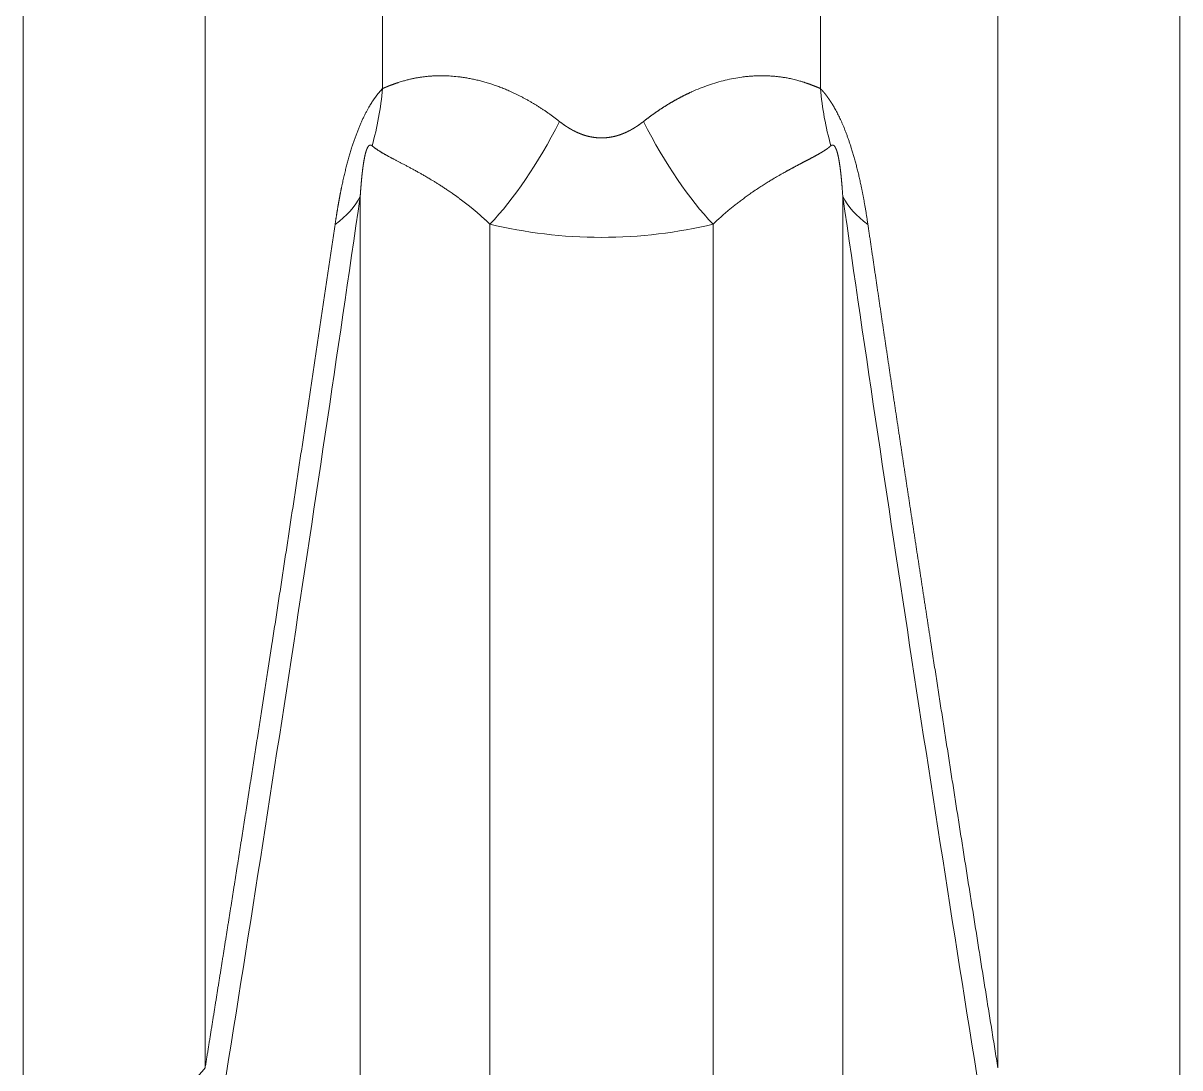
# Model space of a CAD drawing. Header units: millimetres. Extents: x 4664 to 8864, y -38 to 2932.
# Drawn here: x 7918.18 to 7925.77, y 2254.89 to 2261.76 of the extents above; entities that cross this region are included whole.
import ezdxf

# ---------------------------------------------------------------- set-up
doc = ezdxf.new("R2010")
doc.units = ezdxf.units.MM

msp = doc.modelspace()

# ---------------------------------------------------------------- linework, layer by layer
at = {"lineweight": 5}
for p, q in [((7920.536, 2261.3264), (7920.536, 2274.0569)), ((7923.409, 2261.3264), (7923.409, 2274.0569)), ((7918.1762, 2254.457), (7918.1762, 2271.1336)), ((7925.7689, 2271.1336), (7925.7689, 2254.457)), ((7919.3708, 2270.7219), (7919.3708, 2254.8945)), ((7924.5742, 2254.8945), (7924.5742, 2270.7219)), ((7920.3888, 2248.5495), (7920.3888, 2260.617)), ((7923.5563, 2260.617), (7923.5563, 2248.5495)), ((7921.2402, 2260.435), (7921.2402, 2246.9395)), ((7922.7049, 2246.9395), (7922.7049, 2260.435))]:
    msp.add_line(p, q, dxfattribs=at)
for centre, major_axis, ratio, start_param, end_param in [((7918.1467, 2261.9889), (-1.8791, 1.814), 0.821454, 3.556043, 3.725522), ((7925.7983, 2261.9889), (1.8791, 1.814), 0.821454, 2.557663, 2.727142), ((7921.2402, 2262.6969), (0.6066, 2.5404), 0.373196, 3.710767, 4.129231), ((7922.7049, 2262.6969), (-0.6066, 2.5404), 0.373196, 2.153954, 2.572418), ((7910.995, 2236.4157), (10.432, 52.5413), 0.095617, 5.077278, 5.209964), ((7917.8347, 2261.0899), (-2.5848, 0.3751), 0.347454, 2.797475, 3.029887), ((7926.1104, 2261.0899), (2.5848, 0.3751), 0.347454, 3.253298, 3.48571), ((7932.9501, 2236.4157), (-10.432, 52.5413), 0.095617, 1.073221, 1.205907), ((7918.1762, 2255.1909), (1.3059, 0), 0.561976, 4.712389, 5.867354)]:
    msp.add_ellipse(centre, major_axis=major_axis, ratio=ratio, start_param=start_param, end_param=end_param, dxfattribs=at)
for points, knots in [([(7920.536, 2261.3264), (7920.5367, 2261.3267), (7920.538, 2261.3272), (7920.5399, 2261.328), (7920.542, 2261.3289), (7920.544, 2261.3297), (7920.5462, 2261.3306), (7920.5483, 2261.3315), (7920.5505, 2261.3324), (7920.5528, 2261.3333), (7920.5551, 2261.3342), (7920.5574, 2261.3352), (7920.5598, 2261.3361), (7920.5622, 2261.3371), (7920.5647, 2261.3381), (7920.5672, 2261.3391), (7920.5698, 2261.3401), (7920.5724, 2261.3412), (7920.5751, 2261.3422), (7920.5778, 2261.3433), (7920.5806, 2261.3443), (7920.5834, 2261.3454), (7920.5863, 2261.3465), (7920.5893, 2261.3477), (7920.5923, 2261.3488), (7920.5953, 2261.3499), (7920.5984, 2261.3511), (7920.6016, 2261.3523), (7920.6048, 2261.3534), (7920.6081, 2261.3546), (7920.6114, 2261.3558), (7920.6148, 2261.357), (7920.6183, 2261.3582), (7920.6218, 2261.3595), (7920.6254, 2261.3607), (7920.629, 2261.362), (7920.6334, 2261.3635), (7920.6404, 2261.3658), (7920.6517, 2261.3695), (7920.6688, 2261.3747), (7920.6864, 2261.3797), (7920.7022, 2261.3838), (7920.7137, 2261.3866), (7920.7246, 2261.3891), (7920.7349, 2261.3914), (7920.7446, 2261.3934), (7920.7584, 2261.396), (7920.7766, 2261.3991), (7920.7997, 2261.4024), (7920.8228, 2261.4051), (7920.8461, 2261.4072), (7920.8693, 2261.4087), (7920.8924, 2261.4096), (7920.9155, 2261.4099), (7920.9385, 2261.4098), (7920.9613, 2261.409), (7920.9839, 2261.4078), (7921.0062, 2261.4061), (7921.0283, 2261.4039), (7921.0528, 2261.4008), (7921.08, 2261.3968), (7921.11, 2261.3914), (7921.14, 2261.3852), (7921.1701, 2261.3781), (7921.2001, 2261.3701), (7921.2302, 2261.3613), (7921.2602, 2261.3517), (7921.2901, 2261.3412), (7921.32, 2261.3299), (7921.3497, 2261.3177), (7921.3725, 2261.3078), (7921.3886, 2261.3004), (7921.3979, 2261.2961), (7921.4072, 2261.2917), (7921.4164, 2261.2872), (7921.4257, 2261.2826), (7921.435, 2261.278), (7921.4443, 2261.2733), (7921.4535, 2261.2684), (7921.4628, 2261.2635), (7921.472, 2261.2586), (7921.4812, 2261.2535), (7921.4904, 2261.2484), (7921.4996, 2261.2432), (7921.5088, 2261.2379), (7921.5179, 2261.2325), (7921.5271, 2261.227), (7921.5362, 2261.2215), (7921.5454, 2261.2159), (7921.5545, 2261.2102), (7921.5635, 2261.2045), (7921.5726, 2261.1986), (7921.5817, 2261.1927), (7921.5907, 2261.1867), (7921.5997, 2261.1807), (7921.6087, 2261.1745), (7921.6177, 2261.1683), (7921.6267, 2261.162), (7921.6356, 2261.1556), (7921.6445, 2261.1492), (7921.6534, 2261.1427), (7921.6623, 2261.1361), (7921.6711, 2261.1295), (7921.68, 2261.1227), (7921.6888, 2261.1159), (7921.6946, 2261.1113), (7921.6975, 2261.109)], [0, 0, 0, 0, 0.002923, 0.005885, 0.008885, 0.011923, 0.015, 0.018115, 0.021269, 0.024462, 0.027693, 0.030962, 0.03427, 0.037617, 0.041002, 0.044426, 0.047888, 0.051389, 0.054929, 0.058507, 0.062124, 0.065779, 0.069473, 0.073206, 0.076978, 0.080788, 0.084637, 0.088524, 0.09245, 0.096415, 0.100419, 0.104461, 0.108542, 0.112662, 0.11682, 0.121017, 0.125253, 0.131964, 0.144587, 0.163125, 0.187577, 0.199806, 0.211305, 0.222072, 0.232109, 0.241416, 0.249991, 0.271442, 0.29252, 0.313226, 0.333562, 0.353529, 0.373126, 0.392356, 0.41122, 0.429718, 0.447853, 0.465625, 0.483036, 0.500087, 0.523263, 0.54634, 0.569323, 0.592215, 0.61502, 0.637742, 0.660386, 0.682956, 0.705455, 0.727888, 0.750259, 0.757324, 0.764392, 0.771462, 0.778536, 0.785612, 0.792692, 0.799775, 0.806862, 0.813952, 0.821046, 0.828144, 0.835246, 0.842352, 0.849463, 0.856578, 0.863697, 0.870821, 0.87795, 0.885084, 0.892223, 0.899367, 0.906516, 0.913671, 0.920831, 0.927998, 0.93517, 0.942347, 0.949531, 0.956722, 0.963918, 0.971121, 0.978331, 0.985547, 0.99277, 1, 1, 1, 1]), ([(7922.2475, 2261.109), (7922.2491, 2261.1102), (7922.2522, 2261.1127), (7922.2568, 2261.1163), (7922.2615, 2261.1199), (7922.2661, 2261.1235), (7922.2708, 2261.1271), (7922.2755, 2261.1306), (7922.2802, 2261.1342), (7922.2849, 2261.1377), (7922.2896, 2261.1412), (7922.2943, 2261.1446), (7922.299, 2261.1481), (7922.3037, 2261.1515), (7922.3084, 2261.1549), (7922.3132, 2261.1583), (7922.3179, 2261.1616), (7922.3226, 2261.165), (7922.3274, 2261.1683), (7922.3321, 2261.1716), (7922.3369, 2261.1749), (7922.3416, 2261.1781), (7922.3464, 2261.1814), (7922.3512, 2261.1846), (7922.356, 2261.1878), (7922.3607, 2261.191), (7922.3655, 2261.1941), (7922.3703, 2261.1973), (7922.3751, 2261.2004), (7922.3799, 2261.2034), (7922.3847, 2261.2065), (7922.3896, 2261.2096), (7922.3944, 2261.2126), (7922.3992, 2261.2156), (7922.404, 2261.2186), (7922.4089, 2261.2215), (7922.4137, 2261.2245), (7922.4185, 2261.2274), (7922.4234, 2261.2303), (7922.4282, 2261.2331), (7922.4331, 2261.236), (7922.4379, 2261.2388), (7922.4428, 2261.2416), (7922.4477, 2261.2444), (7922.4525, 2261.2472), (7922.4574, 2261.2499), (7922.4623, 2261.2526), (7922.4671, 2261.2553), (7922.472, 2261.258), (7922.4769, 2261.2606), (7922.4818, 2261.2633), (7922.4867, 2261.2659), (7922.4916, 2261.2685), (7922.4965, 2261.271), (7922.5014, 2261.2736), (7922.5063, 2261.2761), (7922.5112, 2261.2786), (7922.5161, 2261.281), (7922.521, 2261.2835), (7922.5259, 2261.2859), (7922.5309, 2261.2883), (7922.5358, 2261.2907), (7922.5407, 2261.293), (7922.5456, 2261.2954), (7922.5505, 2261.2977), (7922.5555, 2261.3), (7922.5604, 2261.3022), (7922.5817, 2261.3119), (7922.6197, 2261.3281), (7922.6745, 2261.3485), (7922.7296, 2261.3661), (7922.7847, 2261.3809), (7922.8399, 2261.3927), (7922.8843, 2261.3999), (7922.9182, 2261.404), (7922.9422, 2261.4064), (7922.9665, 2261.4081), (7922.991, 2261.4093), (7923.0158, 2261.4099), (7923.0407, 2261.4099), (7923.0658, 2261.4092), (7923.091, 2261.4078), (7923.1161, 2261.4057), (7923.1412, 2261.403), (7923.1663, 2261.3995), (7923.1874, 2261.3959), (7923.2053, 2261.3924), (7923.2206, 2261.3891), (7923.2372, 2261.3852), (7923.2534, 2261.3811), (7923.2681, 2261.377), (7923.2802, 2261.3735), (7923.2902, 2261.3704), (7923.2983, 2261.3679), (7923.3046, 2261.3658), (7923.309, 2261.3643), (7923.3133, 2261.3629), (7923.3179, 2261.3613), (7923.3233, 2261.3595), (7923.3287, 2261.3576), (7923.3339, 2261.3557), (7923.3389, 2261.3539), (7923.3438, 2261.3521), (7923.3486, 2261.3504), (7923.3533, 2261.3486), (7923.3578, 2261.3469), (7923.3622, 2261.3452), (7923.3665, 2261.3436), (7923.3706, 2261.3419), (7923.3747, 2261.3404), (7923.3786, 2261.3388), (7923.3824, 2261.3373), (7923.3861, 2261.3358), (7923.3897, 2261.3343), (7923.3932, 2261.3329), (7923.3965, 2261.3316), (7923.3998, 2261.3302), (7923.403, 2261.3289), (7923.4061, 2261.3277), (7923.4081, 2261.3268), (7923.409, 2261.3264)], [0, 0, 0, 0, 0.003829, 0.007657, 0.011482, 0.015305, 0.019127, 0.022947, 0.026764, 0.03058, 0.034394, 0.038207, 0.042017, 0.045826, 0.049633, 0.053438, 0.057242, 0.061043, 0.064844, 0.068642, 0.072439, 0.076234, 0.080028, 0.08382, 0.08761, 0.091399, 0.095186, 0.098972, 0.102757, 0.106539, 0.110321, 0.114101, 0.117879, 0.121657, 0.125432, 0.129207, 0.13298, 0.136752, 0.140522, 0.144291, 0.148059, 0.151826, 0.155592, 0.159356, 0.163119, 0.166881, 0.170642, 0.174401, 0.17816, 0.181917, 0.185674, 0.189429, 0.193183, 0.196936, 0.200689, 0.20444, 0.20819, 0.21194, 0.215688, 0.219436, 0.223183, 0.226929, 0.230674, 0.234418, 0.238161, 0.241904, 0.245646, 0.249387, 0.290455, 0.331743, 0.373279, 0.415086, 0.457191, 0.499617, 0.518108, 0.53702, 0.556356, 0.576118, 0.596306, 0.616924, 0.637971, 0.65945, 0.681362, 0.703709, 0.72649, 0.749708, 0.762878, 0.777692, 0.794148, 0.812247, 0.827044, 0.83988, 0.850756, 0.859672, 0.866628, 0.871625, 0.874661, 0.8811, 0.887448, 0.893706, 0.899875, 0.905953, 0.911941, 0.91784, 0.923648, 0.929366, 0.934995, 0.940534, 0.945982, 0.951341, 0.956611, 0.96179, 0.96688, 0.97188, 0.976791, 0.981611, 0.986343, 0.990985, 0.995537, 1, 1, 1, 1]), ([(7920.2239, 2260.4338), (7920.2242, 2260.4358), (7920.2248, 2260.4398), (7920.2257, 2260.4459), (7920.2266, 2260.4519), (7920.2275, 2260.4578), (7920.2284, 2260.4638), (7920.2293, 2260.4697), (7920.2302, 2260.4756), (7920.2312, 2260.4815), (7920.2321, 2260.4874), (7920.233, 2260.4932), (7920.2339, 2260.499), (7920.2348, 2260.5048), (7920.2358, 2260.5105), (7920.2367, 2260.5163), (7920.2376, 2260.522), (7920.2386, 2260.5277), (7920.2395, 2260.5333), (7920.2405, 2260.5389), (7920.2414, 2260.5446), (7920.2424, 2260.5501), (7920.2433, 2260.5557), (7920.2443, 2260.5612), (7920.2452, 2260.5667), (7920.2462, 2260.5722), (7920.2472, 2260.5777), (7920.2481, 2260.5831), (7920.2491, 2260.5885), (7920.2501, 2260.5939), (7920.2511, 2260.5993), (7920.2521, 2260.6046), (7920.253, 2260.6099), (7920.254, 2260.6152), (7920.255, 2260.6204), (7920.256, 2260.6257), (7920.257, 2260.6309), (7920.258, 2260.6361), (7920.259, 2260.6412), (7920.26, 2260.6464), (7920.2611, 2260.6515), (7920.2621, 2260.6566), (7920.2631, 2260.6616), (7920.2641, 2260.6666), (7920.2651, 2260.6717), (7920.2662, 2260.6766), (7920.2672, 2260.6816), (7920.2703, 2260.6962), (7920.2755, 2260.7204), (7920.2831, 2260.7539), (7920.291, 2260.7868), (7920.2992, 2260.819), (7920.3077, 2260.8507), (7920.3164, 2260.8818), (7920.3254, 2260.9122), (7920.3329, 2260.9363), (7920.3387, 2260.9544), (7920.3427, 2260.9665), (7920.3468, 2260.9785), (7920.3509, 2260.9904), (7920.3551, 2261.0022), (7920.3593, 2261.0138), (7920.3636, 2261.0254), (7920.3679, 2261.0368), (7920.3723, 2261.0481), (7920.3767, 2261.0592), (7920.3812, 2261.0703), (7920.3873, 2261.085), (7920.3951, 2261.103), (7920.4046, 2261.124), (7920.4142, 2261.1442), (7920.424, 2261.1637), (7920.4339, 2261.1824), (7920.4415, 2261.1962), (7920.4469, 2261.2054), (7920.4499, 2261.2105), (7920.4529, 2261.2156), (7920.456, 2261.2206), (7920.459, 2261.2255), (7920.462, 2261.2304), (7920.4651, 2261.2352), (7920.4682, 2261.2399), (7920.4713, 2261.2446), (7920.4744, 2261.2493), (7920.4775, 2261.2539), (7920.4807, 2261.2584), (7920.4838, 2261.2629), (7920.487, 2261.2673), (7920.4902, 2261.2716), (7920.4933, 2261.2759), (7920.4965, 2261.2802), (7920.4998, 2261.2843), (7920.503, 2261.2885), (7920.5062, 2261.2925), (7920.5095, 2261.2965), (7920.5128, 2261.3005), (7920.516, 2261.3044), (7920.5193, 2261.3082), (7920.5226, 2261.312), (7920.526, 2261.3157), (7920.5293, 2261.3193), (7920.5327, 2261.3229), (7920.5349, 2261.3253), (7920.536, 2261.3264)], [0, 0, 0, 0, 0.006106, 0.012183, 0.018228, 0.024244, 0.030229, 0.036184, 0.042109, 0.048003, 0.053868, 0.059703, 0.065508, 0.071283, 0.077029, 0.082745, 0.088431, 0.094087, 0.099715, 0.105312, 0.110881, 0.11642, 0.12193, 0.127411, 0.132863, 0.138286, 0.143681, 0.149046, 0.154383, 0.159691, 0.164971, 0.170222, 0.175445, 0.18064, 0.185806, 0.190945, 0.196055, 0.201138, 0.206193, 0.21122, 0.21622, 0.221192, 0.226137, 0.231054, 0.235945, 0.240808, 0.245645, 0.250455, 0.283613, 0.316093, 0.347936, 0.379188, 0.409895, 0.44011, 0.469883, 0.499271, 0.511435, 0.523541, 0.535594, 0.547601, 0.559566, 0.571495, 0.583395, 0.595272, 0.607131, 0.618978, 0.630821, 0.642664, 0.666634, 0.690432, 0.714114, 0.737738, 0.761363, 0.785047, 0.79207, 0.79911, 0.806169, 0.813246, 0.820344, 0.827464, 0.834606, 0.841774, 0.848967, 0.856186, 0.863434, 0.870712, 0.878019, 0.885358, 0.892731, 0.900137, 0.907578, 0.915055, 0.92257, 0.930123, 0.937715, 0.945348, 0.953023, 0.96074, 0.968501, 0.976307, 0.984158, 0.992055, 1, 1, 1, 1]), ([(7923.409, 2261.3264), (7923.4096, 2261.3259), (7923.4106, 2261.3248), (7923.4122, 2261.3232), (7923.4137, 2261.3215), (7923.4153, 2261.3198), (7923.4168, 2261.3182), (7923.4184, 2261.3165), (7923.4199, 2261.3148), (7923.4214, 2261.313), (7923.423, 2261.3113), (7923.4245, 2261.3096), (7923.426, 2261.3078), (7923.4276, 2261.306), (7923.4291, 2261.3042), (7923.4306, 2261.3024), (7923.4321, 2261.3006), (7923.4337, 2261.2988), (7923.4352, 2261.297), (7923.4367, 2261.2951), (7923.4382, 2261.2933), (7923.4397, 2261.2914), (7923.4412, 2261.2895), (7923.4427, 2261.2876), (7923.4442, 2261.2857), (7923.4457, 2261.2838), (7923.4472, 2261.2818), (7923.4487, 2261.2799), (7923.4502, 2261.2779), (7923.4517, 2261.276), (7923.4531, 2261.274), (7923.4546, 2261.272), (7923.4561, 2261.27), (7923.4576, 2261.2679), (7923.4591, 2261.2659), (7923.4605, 2261.2638), (7923.462, 2261.2618), (7923.4635, 2261.2597), (7923.4649, 2261.2576), (7923.4664, 2261.2555), (7923.4678, 2261.2534), (7923.4693, 2261.2513), (7923.4707, 2261.2491), (7923.4722, 2261.247), (7923.4736, 2261.2448), (7923.4751, 2261.2426), (7923.4765, 2261.2404), (7923.4779, 2261.2382), (7923.4794, 2261.236), (7923.4808, 2261.2338), (7923.4822, 2261.2315), (7923.4837, 2261.2293), (7923.4851, 2261.227), (7923.4865, 2261.2247), (7923.4879, 2261.2224), (7923.4893, 2261.2201), (7923.4907, 2261.2178), (7923.4922, 2261.2155), (7923.4936, 2261.2131), (7923.4972, 2261.2071), (7923.5029, 2261.1972), (7923.5108, 2261.183), (7923.5186, 2261.1683), (7923.5263, 2261.1532), (7923.534, 2261.1377), (7923.5415, 2261.1216), (7923.549, 2261.1052), (7923.5567, 2261.0875), (7923.5645, 2261.0687), (7923.5726, 2261.0487), (7923.5804, 2261.0284), (7923.5881, 2261.0076), (7923.5956, 2260.9864), (7923.6029, 2260.9648), (7923.6092, 2260.9456), (7923.6144, 2260.929), (7923.6188, 2260.9149), (7923.623, 2260.9007), (7923.6272, 2260.8864), (7923.6314, 2260.8719), (7923.6355, 2260.8573), (7923.6395, 2260.8425), (7923.6435, 2260.8276), (7923.6474, 2260.8126), (7923.6513, 2260.7974), (7923.6551, 2260.782), (7923.6588, 2260.7666), (7923.6625, 2260.751), (7923.6662, 2260.7352), (7923.6697, 2260.7193), (7923.6732, 2260.7033), (7923.6763, 2260.6891), (7923.6788, 2260.6767), (7923.681, 2260.6662), (7923.6831, 2260.6556), (7923.6853, 2260.6449), (7923.6874, 2260.634), (7923.6895, 2260.6231), (7923.6916, 2260.6121), (7923.6937, 2260.6009), (7923.6957, 2260.5897), (7923.6977, 2260.5783), (7923.6998, 2260.5668), (7923.7018, 2260.5553), (7923.7038, 2260.5436), (7923.7058, 2260.5318), (7923.7077, 2260.5199), (7923.7097, 2260.5079), (7923.7116, 2260.4958), (7923.7136, 2260.4836), (7923.7155, 2260.4713), (7923.7174, 2260.4589), (7923.7193, 2260.4464), (7923.7205, 2260.438), (7923.7211, 2260.4338)], [0, 0, 0, 0, 0.003686, 0.007362, 0.011028, 0.014684, 0.018331, 0.021968, 0.025595, 0.029213, 0.032822, 0.036422, 0.040012, 0.043594, 0.047166, 0.05073, 0.054285, 0.057831, 0.061369, 0.064899, 0.06842, 0.071933, 0.075438, 0.078935, 0.082424, 0.085906, 0.089379, 0.092845, 0.096304, 0.099756, 0.1032, 0.106637, 0.110067, 0.113491, 0.116907, 0.120317, 0.12372, 0.127117, 0.130508, 0.133893, 0.137271, 0.140644, 0.144011, 0.147372, 0.150727, 0.154077, 0.157422, 0.160762, 0.164096, 0.167426, 0.17075, 0.17407, 0.177386, 0.180696, 0.184003, 0.187305, 0.190604, 0.193898, 0.197189, 0.200475, 0.21919, 0.237831, 0.256426, 0.275002, 0.293589, 0.312215, 0.330907, 0.349693, 0.370936, 0.392195, 0.413506, 0.434903, 0.456422, 0.478096, 0.49996, 0.513711, 0.527546, 0.541471, 0.555493, 0.569616, 0.583847, 0.598191, 0.612653, 0.627239, 0.641954, 0.656802, 0.671789, 0.68692, 0.702198, 0.717629, 0.733216, 0.748964, 0.759104, 0.769359, 0.779731, 0.790219, 0.800826, 0.811551, 0.822397, 0.833363, 0.844451, 0.855662, 0.866995, 0.878453, 0.890036, 0.901743, 0.913577, 0.925538, 0.937626, 0.949843, 0.962188, 0.974662, 0.987266, 1, 1, 1, 1]), ([(7921.6975, 2261.109), (7921.6984, 2261.1083), (7921.7003, 2261.1069), (7921.703, 2261.1048), (7921.7057, 2261.1027), (7921.7084, 2261.1006), (7921.7111, 2261.0986), (7921.7139, 2261.0965), (7921.7166, 2261.0945), (7921.7193, 2261.0926), (7921.7221, 2261.0906), (7921.7248, 2261.0886), (7921.7275, 2261.0867), (7921.7302, 2261.0848), (7921.733, 2261.0829), (7921.7357, 2261.0811), (7921.7384, 2261.0793), (7921.7412, 2261.0774), (7921.7439, 2261.0757), (7921.7466, 2261.0739), (7921.7494, 2261.0721), (7921.7521, 2261.0704), (7921.7549, 2261.0687), (7921.7576, 2261.067), (7921.7603, 2261.0653), (7921.7631, 2261.0637), (7921.7658, 2261.0621), (7921.7686, 2261.0605), (7921.7713, 2261.0589), (7921.774, 2261.0574), (7921.7768, 2261.0558), (7921.7795, 2261.0543), (7921.7823, 2261.0528), (7921.785, 2261.0513), (7921.7878, 2261.0499), (7921.7905, 2261.0485), (7921.7932, 2261.0471), (7921.796, 2261.0457), (7921.7987, 2261.0443), (7921.8015, 2261.043), (7921.8042, 2261.0416), (7921.807, 2261.0403), (7921.8097, 2261.0391), (7921.8125, 2261.0378), (7921.8152, 2261.0366), (7921.818, 2261.0354), (7921.8207, 2261.0342), (7921.8235, 2261.033), (7921.8262, 2261.0319), (7921.829, 2261.0307), (7921.8317, 2261.0296), (7921.8345, 2261.0285), (7921.8372, 2261.0275), (7921.84, 2261.0264), (7921.8428, 2261.0254), (7921.8455, 2261.0244), (7921.8483, 2261.0234), (7921.851, 2261.0225), (7921.8538, 2261.0215), (7921.8565, 2261.0206), (7921.8593, 2261.0197), (7921.862, 2261.0189), (7921.8648, 2261.018), (7921.8676, 2261.0172), (7921.8703, 2261.0164), (7921.8731, 2261.0156), (7921.8758, 2261.0148), (7921.8786, 2261.0141), (7921.8814, 2261.0134), (7921.8841, 2261.0127), (7921.8869, 2261.012), (7921.8896, 2261.0113), (7921.8924, 2261.0107), (7921.8952, 2261.0101), (7921.8979, 2261.0095), (7921.9007, 2261.0089), (7921.9034, 2261.0084), (7921.9062, 2261.0079), (7921.909, 2261.0074), (7921.9117, 2261.0069), (7921.9145, 2261.0064), (7921.9173, 2261.006), (7921.92, 2261.0056), (7921.9228, 2261.0052), (7921.9255, 2261.0048), (7921.9283, 2261.0044), (7921.9311, 2261.0041), (7921.9338, 2261.0038), (7921.9366, 2261.0035), (7921.9394, 2261.0032), (7921.9421, 2261.003), (7921.9449, 2261.0027), (7921.9476, 2261.0025), (7921.9504, 2261.0024), (7921.9532, 2261.0022), (7921.9559, 2261.0021), (7921.9587, 2261.0019), (7921.9615, 2261.0018), (7921.9642, 2261.0018), (7921.967, 2261.0017), (7921.9698, 2261.0017), (7921.9725, 2261.0017), (7921.9753, 2261.0017), (7921.9781, 2261.0017), (7921.9808, 2261.0018), (7921.9836, 2261.0018), (7921.9863, 2261.0019), (7921.9891, 2261.0021), (7921.9919, 2261.0022), (7921.9946, 2261.0024), (7921.9974, 2261.0025), (7922.0002, 2261.0027), (7922.0029, 2261.003), (7922.0057, 2261.0032), (7922.0085, 2261.0035), (7922.0112, 2261.0038), (7922.014, 2261.0041), (7922.0167, 2261.0044), (7922.0195, 2261.0048), (7922.0223, 2261.0052), (7922.025, 2261.0056), (7922.0278, 2261.006), (7922.0306, 2261.0064), (7922.0333, 2261.0069), (7922.0361, 2261.0074), (7922.0388, 2261.0079), (7922.0416, 2261.0084), (7922.0444, 2261.0089), (7922.0471, 2261.0095), (7922.0499, 2261.0101), (7922.0527, 2261.0107), (7922.0554, 2261.0113), (7922.0582, 2261.012), (7922.0609, 2261.0127), (7922.0637, 2261.0134), (7922.0665, 2261.0141), (7922.0692, 2261.0148), (7922.072, 2261.0156), (7922.0747, 2261.0164), (7922.0775, 2261.0172), (7922.0802, 2261.018), (7922.083, 2261.0189), (7922.0858, 2261.0197), (7922.0885, 2261.0206), (7922.0913, 2261.0215), (7922.094, 2261.0225), (7922.0968, 2261.0234), (7922.0995, 2261.0244), (7922.1023, 2261.0254), (7922.105, 2261.0264), (7922.1078, 2261.0275), (7922.1106, 2261.0285), (7922.1133, 2261.0296), (7922.1161, 2261.0307), (7922.1188, 2261.0319), (7922.1216, 2261.033), (7922.1243, 2261.0342), (7922.1271, 2261.0354), (7922.1298, 2261.0366), (7922.1326, 2261.0378), (7922.1353, 2261.0391), (7922.1381, 2261.0403), (7922.1408, 2261.0416), (7922.1436, 2261.043), (7922.1463, 2261.0443), (7922.1491, 2261.0457), (7922.1518, 2261.0471), (7922.1546, 2261.0485), (7922.1573, 2261.0499), (7922.16, 2261.0513), (7922.1628, 2261.0528), (7922.1655, 2261.0543), (7922.1683, 2261.0558), (7922.171, 2261.0574), (7922.1738, 2261.0589), (7922.1765, 2261.0605), (7922.1792, 2261.0621), (7922.182, 2261.0637), (7922.1847, 2261.0653), (7922.1875, 2261.067), (7922.1902, 2261.0687), (7922.1929, 2261.0704), (7922.1957, 2261.0721), (7922.1984, 2261.0739), (7922.2011, 2261.0757), (7922.2039, 2261.0774), (7922.2066, 2261.0793), (7922.2093, 2261.0811), (7922.2121, 2261.0829), (7922.2148, 2261.0848), (7922.2175, 2261.0867), (7922.2203, 2261.0886), (7922.223, 2261.0906), (7922.2257, 2261.0926), (7922.2284, 2261.0945), (7922.2312, 2261.0965), (7922.2339, 2261.0986), (7922.2366, 2261.1006), (7922.2393, 2261.1027), (7922.2421, 2261.1048), (7922.2448, 2261.1069), (7922.2466, 2261.1083), (7922.2475, 2261.109)], [0, 0, 0, 0, 0.006346, 0.012656, 0.018931, 0.025171, 0.031376, 0.037546, 0.043682, 0.049784, 0.055851, 0.061885, 0.067884, 0.07385, 0.079783, 0.085682, 0.091549, 0.097382, 0.103183, 0.108951, 0.114688, 0.120392, 0.126065, 0.131705, 0.137315, 0.142894, 0.148441, 0.153958, 0.159445, 0.164901, 0.170328, 0.175724, 0.181092, 0.18643, 0.19174, 0.197021, 0.202273, 0.207498, 0.212694, 0.217864, 0.223006, 0.228121, 0.233209, 0.238272, 0.243308, 0.248319, 0.253304, 0.258264, 0.2632, 0.268111, 0.272999, 0.277863, 0.282703, 0.28752, 0.292315, 0.297088, 0.301839, 0.306568, 0.311276, 0.315964, 0.320631, 0.325279, 0.329906, 0.334515, 0.339105, 0.343677, 0.348231, 0.352768, 0.357287, 0.36179, 0.366277, 0.370749, 0.375205, 0.379646, 0.384073, 0.388486, 0.392886, 0.397273, 0.401648, 0.406011, 0.410362, 0.414703, 0.419033, 0.423353, 0.427663, 0.431965, 0.436258, 0.440543, 0.444821, 0.449093, 0.453357, 0.457616, 0.46187, 0.466119, 0.470363, 0.474604, 0.478841, 0.483076, 0.487309, 0.49154, 0.49577, 0.5, 0.50423, 0.50846, 0.512691, 0.516924, 0.521159, 0.525396, 0.529637, 0.533881, 0.53813, 0.542384, 0.546643, 0.550907, 0.555179, 0.559457, 0.563742, 0.568035, 0.572337, 0.576647, 0.580967, 0.585297, 0.589638, 0.593989, 0.598352, 0.602727, 0.607114, 0.611514, 0.615927, 0.620354, 0.624795, 0.629251, 0.633723, 0.63821, 0.642713, 0.647232, 0.651769, 0.656323, 0.660895, 0.665485, 0.670094, 0.674721, 0.679369, 0.684036, 0.688724, 0.693432, 0.698161, 0.702912, 0.707685, 0.71248, 0.717297, 0.722137, 0.727001, 0.731889, 0.7368, 0.741736, 0.746696, 0.751681, 0.756692, 0.761728, 0.766791, 0.771879, 0.776994, 0.782136, 0.787306, 0.792502, 0.797727, 0.802979, 0.80826, 0.81357, 0.818908, 0.824276, 0.829672, 0.835099, 0.840555, 0.846042, 0.851559, 0.857106, 0.862685, 0.868295, 0.873935, 0.879608, 0.885312, 0.891049, 0.896817, 0.902618, 0.908451, 0.914318, 0.920217, 0.92615, 0.932116, 0.938115, 0.944149, 0.950216, 0.956318, 0.962454, 0.968624, 0.974829, 0.981069, 0.987344, 0.993654, 1, 1, 1, 1]), ([(7920.4668, 2260.95), (7920.4666, 2260.9502), (7920.4662, 2260.9505), (7920.4656, 2260.951), (7920.465, 2260.9515), (7920.4645, 2260.9519), (7920.4639, 2260.9523), (7920.4633, 2260.9527), (7920.4627, 2260.953), (7920.4621, 2260.9534), (7920.4615, 2260.9536), (7920.461, 2260.9539), (7920.4604, 2260.9542), (7920.4598, 2260.9544), (7920.4592, 2260.9545), (7920.4587, 2260.9547), (7920.4581, 2260.9548), (7920.4575, 2260.9549), (7920.4569, 2260.955), (7920.4564, 2260.9551), (7920.4558, 2260.9551), (7920.4553, 2260.9551), (7920.4547, 2260.955), (7920.4541, 2260.955), (7920.4536, 2260.9549), (7920.453, 2260.9548), (7920.4525, 2260.9546), (7920.4519, 2260.9544), (7920.4514, 2260.9542), (7920.4508, 2260.954), (7920.4503, 2260.9538), (7920.4497, 2260.9535), (7920.4492, 2260.9532), (7920.4486, 2260.9528), (7920.4481, 2260.9525), (7920.4475, 2260.9521), (7920.447, 2260.9517), (7920.4465, 2260.9512), (7920.4459, 2260.9508), (7920.4454, 2260.9503), (7920.4449, 2260.9497), (7920.4443, 2260.9492), (7920.4438, 2260.9486), (7920.4433, 2260.948), (7920.4428, 2260.9474), (7920.4422, 2260.9467), (7920.4417, 2260.946), (7920.4412, 2260.9453), (7920.4407, 2260.9446), (7920.4402, 2260.9438), (7920.4397, 2260.943), (7920.4392, 2260.9422), (7920.4386, 2260.9413), (7920.4381, 2260.9404), (7920.4376, 2260.9395), (7920.4371, 2260.9386), (7920.4366, 2260.9376), (7920.4361, 2260.9366), (7920.4356, 2260.9356), (7920.4351, 2260.9346), (7920.4346, 2260.9335), (7920.4341, 2260.9324), (7920.4336, 2260.9313), (7920.4331, 2260.9301), (7920.4326, 2260.929), (7920.4322, 2260.9278), (7920.4317, 2260.9265), (7920.4312, 2260.9253), (7920.4307, 2260.924), (7920.4302, 2260.9227), (7920.4297, 2260.9213), (7920.4293, 2260.9199), (7920.4288, 2260.9185), (7920.4283, 2260.9171), (7920.4279, 2260.9157), (7920.4274, 2260.9142), (7920.4269, 2260.9127), (7920.4264, 2260.9112), (7920.426, 2260.9096), (7920.4255, 2260.908), (7920.4251, 2260.9064), (7920.4246, 2260.9048), (7920.4241, 2260.9031), (7920.4237, 2260.9014), (7920.4232, 2260.8997), (7920.4228, 2260.8979), (7920.4223, 2260.8961), (7920.4219, 2260.8943), (7920.4214, 2260.8925), (7920.421, 2260.8907), (7920.4205, 2260.8888), (7920.4201, 2260.8869), (7920.4197, 2260.8849), (7920.4192, 2260.883), (7920.4188, 2260.881), (7920.4184, 2260.8789), (7920.4179, 2260.8769), (7920.4175, 2260.8748), (7920.4171, 2260.8727), (7920.4166, 2260.8706), (7920.4162, 2260.8684), (7920.4158, 2260.8663), (7920.4154, 2260.864), (7920.415, 2260.8618), (7920.4145, 2260.8595), (7920.4141, 2260.8573), (7920.4137, 2260.8549), (7920.4133, 2260.8526), (7920.4129, 2260.8502), (7920.4125, 2260.8478), (7920.4121, 2260.8454), (7920.4117, 2260.8429), (7920.4113, 2260.8405), (7920.4109, 2260.8379), (7920.4105, 2260.8354), (7920.4101, 2260.8329), (7920.4097, 2260.8303), (7920.4093, 2260.8276), (7920.4089, 2260.825), (7920.4085, 2260.8223), (7920.4081, 2260.8196), (7920.4077, 2260.8169), (7920.4073, 2260.8142), (7920.4069, 2260.8114), (7920.4066, 2260.8086), (7920.4062, 2260.8057), (7920.4058, 2260.8029), (7920.4054, 2260.8), (7920.4051, 2260.7971), (7920.4047, 2260.7941), (7920.4043, 2260.7912), (7920.404, 2260.7882), (7920.4036, 2260.7852), (7920.4032, 2260.7821), (7920.4029, 2260.779), (7920.4025, 2260.7759), (7920.4021, 2260.7728), (7920.4018, 2260.7696), (7920.4014, 2260.7665), (7920.4011, 2260.7633), (7920.4007, 2260.76), (7920.4004, 2260.7568), (7920.4, 2260.7535), (7920.3997, 2260.7501), (7920.3993, 2260.7468), (7920.399, 2260.7434), (7920.3987, 2260.74), (7920.3983, 2260.7366), (7920.398, 2260.7331), (7920.3976, 2260.7297), (7920.3973, 2260.7262), (7920.397, 2260.7226), (7920.3967, 2260.7191), (7920.3963, 2260.7155), (7920.396, 2260.7119), (7920.3957, 2260.7082), (7920.3954, 2260.7045), (7920.395, 2260.7008), (7920.3947, 2260.6971), (7920.3944, 2260.6934), (7920.3941, 2260.6896), (7920.3938, 2260.6858), (7920.3935, 2260.682), (7920.3932, 2260.6781), (7920.3929, 2260.6742), (7920.3926, 2260.6703), (7920.3923, 2260.6664), (7920.392, 2260.6624), (7920.3917, 2260.6584), (7920.3914, 2260.6544), (7920.3911, 2260.6503), (7920.3908, 2260.6463), (7920.3905, 2260.6422), (7920.3902, 2260.638), (7920.3899, 2260.6339), (7920.3896, 2260.6297), (7920.3894, 2260.6255), (7920.3891, 2260.6212), (7920.3889, 2260.6184), (7920.3888, 2260.617)], [0, 0, 0, 0, 0.006052, 0.012014, 0.017888, 0.023673, 0.02937, 0.034978, 0.040499, 0.045932, 0.051278, 0.056537, 0.06171, 0.066797, 0.071799, 0.076715, 0.081547, 0.086294, 0.090958, 0.095539, 0.100037, 0.104453, 0.108788, 0.113043, 0.117217, 0.121312, 0.125329, 0.129268, 0.133131, 0.136918, 0.140631, 0.14427, 0.147836, 0.151331, 0.154757, 0.158114, 0.161403, 0.164627, 0.167788, 0.170886, 0.173923, 0.176903, 0.179826, 0.182695, 0.185512, 0.18828, 0.191001, 0.193678, 0.196314, 0.198912, 0.201475, 0.204007, 0.20651, 0.208988, 0.211445, 0.213884, 0.21631, 0.218726, 0.221136, 0.223544, 0.225954, 0.228369, 0.230795, 0.233233, 0.23569, 0.238167, 0.240669, 0.243199, 0.245761, 0.248358, 0.250992, 0.253668, 0.256387, 0.259153, 0.261969, 0.264836, 0.267757, 0.270734, 0.273769, 0.276865, 0.280023, 0.283245, 0.286532, 0.289886, 0.293309, 0.296801, 0.300365, 0.304001, 0.307711, 0.311495, 0.315355, 0.319291, 0.323305, 0.327398, 0.331569, 0.33582, 0.340152, 0.344565, 0.34906, 0.353638, 0.358299, 0.363043, 0.367871, 0.372785, 0.377783, 0.382867, 0.388036, 0.393292, 0.398635, 0.404065, 0.409583, 0.415188, 0.420881, 0.426663, 0.432533, 0.438492, 0.444541, 0.450678, 0.456906, 0.463224, 0.469631, 0.476129, 0.482718, 0.489397, 0.496167, 0.503028, 0.509981, 0.517025, 0.52416, 0.531387, 0.538707, 0.546118, 0.553621, 0.561217, 0.568905, 0.576685, 0.584558, 0.592524, 0.600583, 0.608735, 0.61698, 0.625318, 0.633749, 0.642274, 0.650892, 0.659604, 0.668409, 0.677308, 0.686301, 0.695388, 0.704568, 0.713843, 0.723212, 0.732674, 0.742231, 0.751883, 0.761628, 0.771468, 0.781403, 0.791432, 0.801555, 0.811773, 0.822086, 0.832493, 0.842995, 0.853592, 0.864284, 0.875071, 0.885953, 0.896929, 0.908001, 0.919168, 0.93043, 0.941787, 0.953239, 0.964786, 0.976429, 0.988167, 1, 1, 1, 1]), ([(7923.5563, 2260.617), (7923.5561, 2260.6191), (7923.5558, 2260.6233), (7923.5554, 2260.6296), (7923.555, 2260.6358), (7923.5546, 2260.6419), (7923.5541, 2260.648), (7923.5537, 2260.6541), (7923.5533, 2260.66), (7923.5528, 2260.6659), (7923.5524, 2260.6718), (7923.5519, 2260.6776), (7923.5515, 2260.6833), (7923.551, 2260.689), (7923.5505, 2260.6946), (7923.5501, 2260.7002), (7923.5496, 2260.7057), (7923.5491, 2260.7111), (7923.5486, 2260.7165), (7923.5481, 2260.7218), (7923.5476, 2260.7271), (7923.5472, 2260.7322), (7923.5467, 2260.7374), (7923.5461, 2260.7425), (7923.5456, 2260.7475), (7923.5451, 2260.7524), (7923.5446, 2260.7573), (7923.5441, 2260.7622), (7923.5436, 2260.767), (7923.543, 2260.7717), (7923.5425, 2260.7763), (7923.542, 2260.7809), (7923.5414, 2260.7855), (7923.5409, 2260.79), (7923.5403, 2260.7944), (7923.5398, 2260.7987), (7923.5392, 2260.803), (7923.5387, 2260.8073), (7923.5381, 2260.8115), (7923.5375, 2260.8156), (7923.5369, 2260.8196), (7923.5364, 2260.8236), (7923.5358, 2260.8276), (7923.5352, 2260.8315), (7923.5346, 2260.8353), (7923.534, 2260.8391), (7923.5334, 2260.8428), (7923.5328, 2260.8464), (7923.5322, 2260.85), (7923.5316, 2260.8535), (7923.531, 2260.857), (7923.5304, 2260.8604), (7923.5297, 2260.8637), (7923.5291, 2260.867), (7923.5285, 2260.8702), (7923.5278, 2260.8734), (7923.5272, 2260.8765), (7923.5266, 2260.8795), (7923.5259, 2260.8825), (7923.5253, 2260.8854), (7923.5246, 2260.8883), (7923.524, 2260.8911), (7923.5233, 2260.8938), (7923.5226, 2260.8965), (7923.522, 2260.8991), (7923.5213, 2260.9017), (7923.5206, 2260.9042), (7923.5199, 2260.9067), (7923.5192, 2260.909), (7923.5185, 2260.9114), (7923.5178, 2260.9136), (7923.5171, 2260.9158), (7923.5164, 2260.918), (7923.5157, 2260.9201), (7923.515, 2260.9221), (7923.5143, 2260.9241), (7923.5136, 2260.926), (7923.5129, 2260.9278), (7923.5121, 2260.9296), (7923.5114, 2260.9313), (7923.5107, 2260.933), (7923.5099, 2260.9346), (7923.5092, 2260.9361), (7923.5084, 2260.9376), (7923.5077, 2260.939), (7923.5069, 2260.9404), (7923.5062, 2260.9417), (7923.5054, 2260.9429), (7923.5047, 2260.9441), (7923.5039, 2260.9452), (7923.5031, 2260.9463), (7923.5023, 2260.9473), (7923.5016, 2260.9482), (7923.5008, 2260.9491), (7923.5, 2260.9499), (7923.4992, 2260.9507), (7923.4984, 2260.9514), (7923.4976, 2260.952), (7923.4968, 2260.9526), (7923.496, 2260.9531), (7923.4952, 2260.9536), (7923.4944, 2260.954), (7923.4936, 2260.9543), (7923.4927, 2260.9546), (7923.4919, 2260.9548), (7923.4911, 2260.955), (7923.4903, 2260.955), (7923.4894, 2260.9551), (7923.4886, 2260.9551), (7923.4877, 2260.955), (7923.4869, 2260.9548), (7923.486, 2260.9546), (7923.4852, 2260.9543), (7923.4843, 2260.954), (7923.4835, 2260.9536), (7923.4826, 2260.9532), (7923.4817, 2260.9527), (7923.4809, 2260.9521), (7923.48, 2260.9515), (7923.4791, 2260.9508), (7923.4785, 2260.9503), (7923.4782, 2260.95)], [0, 0, 0, 0, 0.017566, 0.034922, 0.052067, 0.069001, 0.085724, 0.102238, 0.118541, 0.134634, 0.150517, 0.16619, 0.181653, 0.196907, 0.211952, 0.226788, 0.241414, 0.255832, 0.270041, 0.284042, 0.297835, 0.31142, 0.324797, 0.337967, 0.350929, 0.363685, 0.376234, 0.388577, 0.400713, 0.412644, 0.42437, 0.435891, 0.447207, 0.458319, 0.469228, 0.479933, 0.490435, 0.500735, 0.510834, 0.520731, 0.530428, 0.539925, 0.549222, 0.558322, 0.567223, 0.575928, 0.584437, 0.592751, 0.600872, 0.608799, 0.616535, 0.624081, 0.631437, 0.638606, 0.64559, 0.652389, 0.659007, 0.665444, 0.671703, 0.677787, 0.683698, 0.689439, 0.695014, 0.700425, 0.705677, 0.710773, 0.715718, 0.720517, 0.725176, 0.7297, 0.734095, 0.73837, 0.74253, 0.746586, 0.750544, 0.754416, 0.758212, 0.761941, 0.765616, 0.769249, 0.772853, 0.776438, 0.78002, 0.783611, 0.787222, 0.790869, 0.794561, 0.798312, 0.802132, 0.806033, 0.810023, 0.814114, 0.818312, 0.822627, 0.827066, 0.831635, 0.836341, 0.841189, 0.846186, 0.851335, 0.85664, 0.862107, 0.867738, 0.873537, 0.879507, 0.88565, 0.89197, 0.898469, 0.905148, 0.91201, 0.919057, 0.92629, 0.933711, 0.941322, 0.949123, 0.957116, 0.965302, 0.973683, 0.982259, 0.991031, 1, 1, 1, 1]), ([(7921.2402, 2260.435), (7921.2388, 2260.4363), (7921.2361, 2260.4389), (7921.232, 2260.4427), (7921.2278, 2260.4467), (7921.2236, 2260.4506), (7921.2193, 2260.4546), (7921.215, 2260.4586), (7921.2106, 2260.4627), (7921.2062, 2260.4667), (7921.2017, 2260.4708), (7921.1971, 2260.4749), (7921.1925, 2260.4791), (7921.1878, 2260.4833), (7921.1831, 2260.4875), (7921.1783, 2260.4917), (7921.1735, 2260.4959), (7921.1686, 2260.5002), (7921.1636, 2260.5045), (7921.1586, 2260.5088), (7921.1536, 2260.5131), (7921.1484, 2260.5175), (7921.1433, 2260.5219), (7921.138, 2260.5262), (7921.1328, 2260.5306), (7921.1274, 2260.5351), (7921.1221, 2260.5395), (7921.1166, 2260.5439), (7921.1111, 2260.5484), (7921.1056, 2260.5529), (7921.1, 2260.5573), (7921.0944, 2260.5618), (7921.0887, 2260.5663), (7921.0829, 2260.5708), (7921.0772, 2260.5753), (7921.0713, 2260.5799), (7921.0654, 2260.5844), (7921.0595, 2260.5889), (7921.0535, 2260.5935), (7921.0475, 2260.598), (7921.0414, 2260.6025), (7921.0353, 2260.6071), (7921.0291, 2260.6116), (7921.0229, 2260.6161), (7921.0167, 2260.6207), (7921.0104, 2260.6252), (7921.004, 2260.6297), (7920.9916, 2260.6385), (7920.9736, 2260.651), (7920.9506, 2260.6666), (7920.9289, 2260.6809), (7920.9086, 2260.694), (7920.8896, 2260.706), (7920.8719, 2260.717), (7920.8554, 2260.727), (7920.8402, 2260.7361), (7920.8262, 2260.7443), (7920.8133, 2260.7517), (7920.8017, 2260.7584), (7920.7911, 2260.7643), (7920.7817, 2260.7696), (7920.7721, 2260.775), (7920.7619, 2260.7806), (7920.751, 2260.7867), (7920.7403, 2260.7925), (7920.7298, 2260.7982), (7920.7196, 2260.8037), (7920.7096, 2260.8091), (7920.6998, 2260.8143), (7920.6902, 2260.8194), (7920.6809, 2260.8243), (7920.6718, 2260.8291), (7920.6629, 2260.8338), (7920.6542, 2260.8383), (7920.6457, 2260.8428), (7920.6375, 2260.8471), (7920.6294, 2260.8513), (7920.6216, 2260.8555), (7920.6139, 2260.8595), (7920.6065, 2260.8634), (7920.5992, 2260.8672), (7920.5922, 2260.871), (7920.5853, 2260.8747), (7920.5786, 2260.8783), (7920.5721, 2260.8818), (7920.5658, 2260.8852), (7920.5597, 2260.8886), (7920.5537, 2260.892), (7920.5479, 2260.8952), (7920.5423, 2260.8984), (7920.5369, 2260.9016), (7920.5316, 2260.9047), (7920.5265, 2260.9078), (7920.5215, 2260.9108), (7920.5167, 2260.9138), (7920.5121, 2260.9167), (7920.5075, 2260.9196), (7920.5032, 2260.9225), (7920.499, 2260.9254), (7920.4949, 2260.9282), (7920.4909, 2260.931), (7920.4871, 2260.9338), (7920.4834, 2260.9365), (7920.4799, 2260.9392), (7920.4764, 2260.942), (7920.4731, 2260.9447), (7920.4699, 2260.9473), (7920.4678, 2260.9491), (7920.4668, 2260.95)], [0, 0, 0, 0, 0.004199, 0.008453, 0.012763, 0.017127, 0.021547, 0.026022, 0.030552, 0.035137, 0.039778, 0.044473, 0.049224, 0.05403, 0.058891, 0.063807, 0.068779, 0.073806, 0.078888, 0.084025, 0.089217, 0.094465, 0.099767, 0.105125, 0.110538, 0.116006, 0.12153, 0.127108, 0.132742, 0.138431, 0.144175, 0.149975, 0.15583, 0.161739, 0.167704, 0.173725, 0.1798, 0.185931, 0.192116, 0.198357, 0.204653, 0.211005, 0.217411, 0.223873, 0.23039, 0.236962, 0.24359, 0.250272, 0.275938, 0.300401, 0.323659, 0.345713, 0.366564, 0.386211, 0.404655, 0.421894, 0.43793, 0.452762, 0.46639, 0.478815, 0.490035, 0.500052, 0.513641, 0.527108, 0.540455, 0.553679, 0.566783, 0.579765, 0.592627, 0.605367, 0.617986, 0.630483, 0.64286, 0.655116, 0.66725, 0.679264, 0.691156, 0.702928, 0.714578, 0.726108, 0.737517, 0.748805, 0.759972, 0.771018, 0.781944, 0.792749, 0.803433, 0.813997, 0.824439, 0.834762, 0.844964, 0.855045, 0.865006, 0.874846, 0.884566, 0.894166, 0.903645, 0.913005, 0.922244, 0.931363, 0.940362, 0.949241, 0.958, 0.96664, 0.975159, 0.983559, 0.991839, 1, 1, 1, 1]), ([(7923.4782, 2260.95), (7923.4777, 2260.9496), (7923.4766, 2260.9486), (7923.4749, 2260.9471), (7923.4732, 2260.9457), (7923.4714, 2260.9442), (7923.4696, 2260.9428), (7923.4678, 2260.9413), (7923.4659, 2260.9398), (7923.464, 2260.9384), (7923.4621, 2260.9369), (7923.4601, 2260.9354), (7923.4581, 2260.9339), (7923.4561, 2260.9324), (7923.454, 2260.9309), (7923.4519, 2260.9294), (7923.4497, 2260.9279), (7923.4475, 2260.9263), (7923.4453, 2260.9248), (7923.443, 2260.9233), (7923.4407, 2260.9217), (7923.4383, 2260.9202), (7923.4359, 2260.9186), (7923.4334, 2260.917), (7923.4309, 2260.9154), (7923.4284, 2260.9138), (7923.4258, 2260.9122), (7923.4232, 2260.9106), (7923.4205, 2260.909), (7923.4178, 2260.9073), (7923.415, 2260.9057), (7923.4122, 2260.904), (7923.4094, 2260.9023), (7923.4064, 2260.9006), (7923.4035, 2260.8989), (7923.4005, 2260.8972), (7923.3974, 2260.8954), (7923.3943, 2260.8937), (7923.3912, 2260.8919), (7923.388, 2260.8901), (7923.3847, 2260.8883), (7923.3814, 2260.8865), (7923.3781, 2260.8846), (7923.3746, 2260.8827), (7923.3712, 2260.8808), (7923.3677, 2260.8789), (7923.3641, 2260.877), (7923.3605, 2260.8751), (7923.3568, 2260.8731), (7923.353, 2260.8711), (7923.3493, 2260.8691), (7923.3454, 2260.867), (7923.3415, 2260.8649), (7923.3375, 2260.8629), (7923.3335, 2260.8607), (7923.3294, 2260.8586), (7923.3253, 2260.8564), (7923.3211, 2260.8542), (7923.3168, 2260.852), (7923.3125, 2260.8497), (7923.3081, 2260.8474), (7923.3037, 2260.8451), (7923.2992, 2260.8427), (7923.2946, 2260.8403), (7923.29, 2260.8379), (7923.2853, 2260.8355), (7923.2806, 2260.833), (7923.2758, 2260.8304), (7923.2709, 2260.8279), (7923.266, 2260.8253), (7923.261, 2260.8226), (7923.2559, 2260.8199), (7923.2507, 2260.8172), (7923.2455, 2260.8145), (7923.2403, 2260.8116), (7923.235, 2260.8088), (7923.2296, 2260.8059), (7923.2241, 2260.803), (7923.2186, 2260.8), (7923.213, 2260.797), (7923.2073, 2260.7939), (7923.2016, 2260.7908), (7923.1958, 2260.7876), (7923.1899, 2260.7844), (7923.184, 2260.7811), (7923.178, 2260.7778), (7923.17, 2260.7733), (7923.1593, 2260.7674), (7923.1452, 2260.7594), (7923.1289, 2260.7501), (7923.1103, 2260.7393), (7923.0893, 2260.7268), (7923.0659, 2260.7125), (7923.04, 2260.6963), (7923.0115, 2260.6779), (7922.9804, 2260.6572), (7922.9545, 2260.6392), (7922.9347, 2260.6252), (7922.9222, 2260.6162), (7922.9098, 2260.6071), (7922.8976, 2260.598), (7922.8856, 2260.589), (7922.8738, 2260.5799), (7922.8621, 2260.5709), (7922.8507, 2260.5619), (7922.8395, 2260.5529), (7922.8285, 2260.544), (7922.8177, 2260.5351), (7922.807, 2260.5263), (7922.7967, 2260.5175), (7922.7865, 2260.5089), (7922.7765, 2260.5003), (7922.7668, 2260.4918), (7922.7573, 2260.4833), (7922.748, 2260.475), (7922.7389, 2260.4668), (7922.7301, 2260.4587), (7922.7215, 2260.4507), (7922.7131, 2260.4428), (7922.7076, 2260.4376), (7922.7049, 2260.435)], [0, 0, 0, 0, 0.004401, 0.008838, 0.013309, 0.017816, 0.022358, 0.026934, 0.031546, 0.036193, 0.040875, 0.045592, 0.050344, 0.055131, 0.059954, 0.064812, 0.069704, 0.074632, 0.079596, 0.084594, 0.089628, 0.094696, 0.099801, 0.10494, 0.110114, 0.115324, 0.120569, 0.125849, 0.131165, 0.136516, 0.141902, 0.147324, 0.15278, 0.158272, 0.1638, 0.169362, 0.17496, 0.180594, 0.186262, 0.191967, 0.197706, 0.203481, 0.209291, 0.215136, 0.221017, 0.226934, 0.232885, 0.238872, 0.244895, 0.250953, 0.257046, 0.263175, 0.269339, 0.275538, 0.281773, 0.288044, 0.294349, 0.300691, 0.307067, 0.31348, 0.319927, 0.32641, 0.332929, 0.339483, 0.346073, 0.352698, 0.359358, 0.366054, 0.372785, 0.379552, 0.386355, 0.393193, 0.400066, 0.406975, 0.41392, 0.4209, 0.427915, 0.434966, 0.442053, 0.449175, 0.456332, 0.463525, 0.470754, 0.478018, 0.485318, 0.492653, 0.500024, 0.514373, 0.531083, 0.550154, 0.571587, 0.595381, 0.621536, 0.650052, 0.68093, 0.714169, 0.749769, 0.763075, 0.776161, 0.789026, 0.80167, 0.814094, 0.826297, 0.83828, 0.850042, 0.861583, 0.872904, 0.884004, 0.894884, 0.905542, 0.915981, 0.926198, 0.936196, 0.945972, 0.955528, 0.964864, 0.973979, 0.982873, 0.991547, 1, 1, 1, 1]), ([(7919.3708, 2254.8945), (7919.3724, 2254.9044), (7919.3756, 2254.9243), (7919.3804, 2254.9541), (7919.3852, 2254.9838), (7919.39, 2255.0136), (7919.3947, 2255.0433), (7919.3995, 2255.0731), (7919.4043, 2255.1028), (7919.409, 2255.1325), (7919.4138, 2255.1622), (7919.4186, 2255.1919), (7919.4233, 2255.2215), (7919.4281, 2255.2512), (7919.4328, 2255.2808), (7919.4375, 2255.3104), (7919.4423, 2255.34), (7919.447, 2255.3696), (7919.4517, 2255.3992), (7919.4564, 2255.4287), (7919.4611, 2255.4582), (7919.4659, 2255.4878), (7919.4706, 2255.5173), (7919.4753, 2255.5468), (7919.48, 2255.5762), (7919.4847, 2255.6057), (7919.4893, 2255.6352), (7919.494, 2255.6646), (7919.4987, 2255.694), (7919.5034, 2255.7234), (7919.508, 2255.7528), (7919.5127, 2255.7822), (7919.5174, 2255.8115), (7919.522, 2255.8409), (7919.5267, 2255.8702), (7919.5313, 2255.8995), (7919.536, 2255.9288), (7919.5406, 2255.9581), (7919.5452, 2255.9873), (7919.5499, 2256.0166), (7919.5545, 2256.0458), (7919.5591, 2256.075), (7919.5637, 2256.1042), (7919.5683, 2256.1334), (7919.5729, 2256.1626), (7919.5775, 2256.1918), (7919.5821, 2256.2209), (7919.5867, 2256.25), (7919.5913, 2256.2791), (7919.5959, 2256.3082), (7919.6005, 2256.3373), (7919.605, 2256.3664), (7919.6096, 2256.3954), (7919.6142, 2256.4245), (7919.6187, 2256.4535), (7919.6233, 2256.4825), (7919.6278, 2256.5115), (7919.6324, 2256.5404), (7919.6369, 2256.5694), (7919.6415, 2256.5983), (7919.646, 2256.6273), (7919.6505, 2256.6562), (7919.6551, 2256.6851), (7919.6596, 2256.7139), (7919.6641, 2256.7428), (7919.6686, 2256.7716), (7919.6731, 2256.8005), (7919.6776, 2256.8293), (7919.6821, 2256.8581), (7919.6866, 2256.8869), (7919.6911, 2256.9156), (7919.6956, 2256.9444), (7919.7001, 2256.9731), (7919.7045, 2257.0018), (7919.709, 2257.0306), (7919.7135, 2257.0592), (7919.7179, 2257.0879), (7919.7224, 2257.1166), (7919.7268, 2257.1452), (7919.7313, 2257.1738), (7919.7357, 2257.2025), (7919.7402, 2257.231), (7919.7446, 2257.2596), (7919.749, 2257.2882), (7919.7535, 2257.3167), (7919.7579, 2257.3453), (7919.7623, 2257.3738), (7919.7667, 2257.4023), (7919.7711, 2257.4308), (7919.7755, 2257.4592), (7919.7799, 2257.4877), (7919.7843, 2257.5161), (7919.7887, 2257.5445), (7919.7931, 2257.5729), (7919.7975, 2257.6013), (7919.8018, 2257.6297), (7919.8062, 2257.6581), (7919.8123, 2257.6974), (7919.82, 2257.7477), (7919.8294, 2257.8089), (7919.8388, 2257.87), (7919.8482, 2257.9311), (7919.8576, 2257.9921), (7919.8669, 2258.0531), (7919.8762, 2258.114), (7919.8855, 2258.1748), (7919.8948, 2258.2355), (7919.904, 2258.2962), (7919.9133, 2258.3568), (7919.9225, 2258.4173), (7919.9317, 2258.4778), (7919.9409, 2258.5382), (7919.95, 2258.5985), (7919.9592, 2258.6587), (7919.9683, 2258.7189), (7919.9774, 2258.7791), (7919.9864, 2258.8391), (7919.9955, 2258.8991), (7920.0045, 2258.959), (7920.0135, 2259.0188), (7920.0225, 2259.0786), (7920.0315, 2259.1383), (7920.0405, 2259.1979), (7920.0494, 2259.2575), (7920.0583, 2259.317), (7920.0672, 2259.3764), (7920.0761, 2259.4357), (7920.085, 2259.495), (7920.0938, 2259.5542), (7920.1026, 2259.6134), (7920.1114, 2259.6724), (7920.1202, 2259.7314), (7920.1289, 2259.7903), (7920.1377, 2259.8492), (7920.1464, 2259.908), (7920.1551, 2259.9667), (7920.1638, 2260.0253), (7920.1724, 2260.0839), (7920.181, 2260.1424), (7920.1897, 2260.2008), (7920.1983, 2260.2591), (7920.2068, 2260.3174), (7920.2154, 2260.3756), (7920.2211, 2260.4144), (7920.2239, 2260.4338)], [0, 0, 0, 0, 0.0053, 0.010597, 0.015893, 0.021187, 0.026479, 0.031769, 0.037057, 0.042343, 0.047628, 0.05291, 0.05819, 0.063469, 0.068745, 0.07402, 0.079292, 0.084563, 0.089831, 0.095098, 0.100363, 0.105626, 0.110887, 0.116146, 0.121403, 0.126658, 0.131911, 0.137162, 0.142411, 0.147658, 0.152904, 0.158147, 0.163388, 0.168628, 0.173865, 0.179101, 0.184334, 0.189566, 0.194795, 0.200023, 0.205248, 0.210472, 0.215694, 0.220914, 0.226131, 0.231347, 0.236561, 0.241773, 0.246983, 0.252191, 0.257397, 0.262601, 0.267803, 0.273003, 0.278201, 0.283397, 0.288591, 0.293783, 0.298974, 0.304162, 0.309348, 0.314532, 0.319714, 0.324895, 0.330073, 0.335249, 0.340424, 0.345596, 0.350766, 0.355934, 0.361101, 0.366265, 0.371428, 0.376588, 0.381746, 0.386903, 0.392057, 0.397209, 0.40236, 0.407508, 0.412655, 0.417799, 0.422941, 0.428082, 0.43322, 0.438357, 0.443491, 0.448623, 0.453754, 0.458882, 0.464008, 0.469133, 0.474255, 0.479375, 0.484494, 0.48961, 0.494724, 0.499837, 0.510895, 0.521944, 0.532986, 0.54402, 0.555045, 0.566062, 0.577071, 0.588072, 0.599065, 0.61005, 0.621026, 0.631995, 0.642955, 0.653907, 0.66485, 0.675786, 0.686713, 0.697632, 0.708543, 0.719446, 0.73034, 0.741226, 0.752104, 0.762974, 0.773835, 0.784688, 0.795533, 0.806369, 0.817197, 0.828017, 0.838829, 0.849632, 0.860427, 0.871214, 0.881992, 0.892762, 0.903523, 0.914276, 0.925021, 0.935758, 0.946486, 0.957205, 0.967917, 0.978619, 0.989314, 1, 1, 1, 1]), ([(7922.7049, 2260.435), (7922.4748, 2260.38), (7922.2237, 2260.3484), (7921.7206, 2260.3485), (7921.47, 2260.3801), (7921.2402, 2260.435)], [0, 0, 0, 0, 0.5, 0.5, 1, 1, 1, 1]), ([(7923.7211, 2260.4338), (7923.7227, 2260.4233), (7923.7257, 2260.4023), (7923.7304, 2260.3707), (7923.735, 2260.3392), (7923.7397, 2260.3076), (7923.7443, 2260.276), (7923.749, 2260.2444), (7923.7536, 2260.2128), (7923.7583, 2260.1811), (7923.763, 2260.1495), (7923.7676, 2260.1178), (7923.7723, 2260.0861), (7923.777, 2260.0544), (7923.7817, 2260.0226), (7923.7864, 2259.9909), (7923.7911, 2259.9591), (7923.7958, 2259.9273), (7923.8005, 2259.8955), (7923.8052, 2259.8636), (7923.81, 2259.8318), (7923.8147, 2259.7999), (7923.8194, 2259.768), (7923.8242, 2259.7361), (7923.8289, 2259.7041), (7923.8337, 2259.6722), (7923.8384, 2259.6402), (7923.8432, 2259.6082), (7923.848, 2259.5762), (7923.8528, 2259.5442), (7923.8575, 2259.5121), (7923.8623, 2259.48), (7923.8671, 2259.4479), (7923.8719, 2259.4158), (7923.8767, 2259.3837), (7923.8815, 2259.3516), (7923.8864, 2259.3194), (7923.8912, 2259.2872), (7923.896, 2259.255), (7923.9008, 2259.2228), (7923.9057, 2259.1905), (7923.9105, 2259.1583), (7923.9154, 2259.126), (7923.9202, 2259.0937), (7923.9251, 2259.0614), (7923.93, 2259.029), (7923.9348, 2258.9967), (7923.9397, 2258.9643), (7923.9446, 2258.9319), (7923.9495, 2258.8995), (7923.9544, 2258.8671), (7923.9593, 2258.8346), (7923.9642, 2258.8021), (7923.9691, 2258.7697), (7923.974, 2258.7372), (7923.9789, 2258.7046), (7923.9839, 2258.6721), (7923.9888, 2258.6395), (7923.9937, 2258.6069), (7923.9987, 2258.5743), (7924.0036, 2258.5417), (7924.0086, 2258.5091), (7924.0135, 2258.4764), (7924.0185, 2258.4438), (7924.0235, 2258.4111), (7924.0285, 2258.3783), (7924.0335, 2258.3456), (7924.0384, 2258.3129), (7924.0434, 2258.2801), (7924.0484, 2258.2473), (7924.0535, 2258.2145), (7924.0585, 2258.1817), (7924.0635, 2258.1488), (7924.0685, 2258.116), (7924.0735, 2258.0831), (7924.0786, 2258.0502), (7924.0836, 2258.0173), (7924.0887, 2257.9844), (7924.0937, 2257.9514), (7924.0988, 2257.9184), (7924.1038, 2257.8855), (7924.1089, 2257.8524), (7924.114, 2257.8194), (7924.1191, 2257.7864), (7924.1241, 2257.7533), (7924.1292, 2257.7202), (7924.1357, 2257.6785), (7924.1434, 2257.6281), (7924.1525, 2257.569), (7924.1617, 2257.5098), (7924.1708, 2257.4505), (7924.18, 2257.3912), (7924.1892, 2257.3318), (7924.1985, 2257.2723), (7924.2077, 2257.2127), (7924.217, 2257.1531), (7924.2262, 2257.0934), (7924.2356, 2257.0336), (7924.2449, 2256.9737), (7924.2542, 2256.9138), (7924.2636, 2256.8537), (7924.273, 2256.7936), (7924.2824, 2256.7335), (7924.2918, 2256.6732), (7924.3013, 2256.6129), (7924.3107, 2256.5525), (7924.3202, 2256.4921), (7924.3297, 2256.4315), (7924.3393, 2256.3709), (7924.3488, 2256.3103), (7924.3584, 2256.2495), (7924.368, 2256.1887), (7924.3776, 2256.1278), (7924.3872, 2256.0668), (7924.3969, 2256.0057), (7924.4066, 2255.9446), (7924.4163, 2255.8834), (7924.426, 2255.8221), (7924.4357, 2255.7608), (7924.4455, 2255.6994), (7924.4553, 2255.6379), (7924.4651, 2255.5763), (7924.4749, 2255.5147), (7924.4847, 2255.453), (7924.4946, 2255.3912), (7924.5045, 2255.3294), (7924.5144, 2255.2675), (7924.5243, 2255.2055), (7924.5343, 2255.1434), (7924.5442, 2255.0813), (7924.5542, 2255.0191), (7924.5642, 2254.9568), (7924.5709, 2254.9152), (7924.5742, 2254.8945)], [0, 0, 0, 0, 0.005793, 0.011588, 0.017385, 0.023184, 0.028985, 0.034789, 0.040595, 0.046402, 0.052212, 0.058025, 0.063839, 0.069656, 0.075474, 0.081295, 0.087118, 0.092943, 0.098771, 0.1046, 0.110432, 0.116266, 0.122102, 0.12794, 0.13378, 0.139622, 0.145467, 0.151313, 0.157162, 0.163013, 0.168866, 0.174722, 0.180579, 0.186439, 0.1923, 0.198164, 0.20403, 0.209898, 0.215768, 0.221641, 0.227515, 0.233392, 0.239271, 0.245152, 0.251035, 0.25692, 0.262807, 0.268697, 0.274588, 0.280482, 0.286378, 0.292276, 0.298176, 0.304078, 0.309982, 0.315888, 0.321797, 0.327708, 0.33362, 0.339535, 0.345452, 0.351371, 0.357293, 0.363216, 0.369141, 0.375069, 0.380999, 0.38693, 0.392864, 0.3988, 0.404738, 0.410679, 0.416621, 0.422565, 0.428512, 0.43446, 0.440411, 0.446364, 0.452319, 0.458276, 0.464235, 0.470196, 0.476159, 0.482125, 0.488092, 0.494062, 0.500033, 0.510682, 0.52134, 0.532009, 0.542687, 0.553376, 0.564074, 0.574782, 0.5855, 0.596228, 0.606965, 0.617713, 0.62847, 0.639237, 0.650014, 0.6608, 0.671597, 0.682403, 0.693219, 0.704045, 0.71488, 0.725726, 0.736581, 0.747445, 0.75832, 0.769204, 0.780098, 0.791002, 0.801915, 0.812838, 0.82377, 0.834713, 0.845665, 0.856626, 0.867597, 0.878578, 0.889569, 0.900569, 0.911578, 0.922598, 0.933626, 0.944665, 0.955713, 0.96677, 0.977837, 0.988914, 1, 1, 1, 1])]:
    msp.add_open_spline(points, degree=3, knots=knots, dxfattribs=at)

doc.saveas('drawing.dxf')
